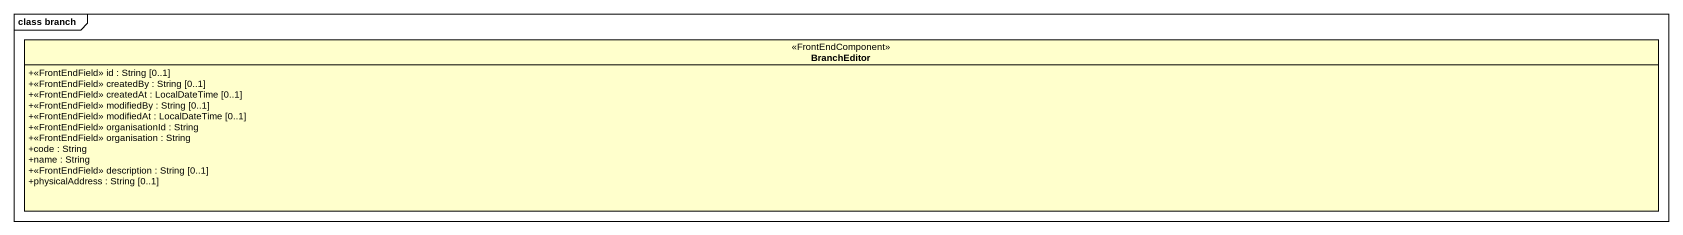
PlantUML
@startuml
mainframe class branch
hide circle
hide empty members
skinparam classAttributeIconSize 0
class BranchEditor <<FrontEndComponent>> {
  +<<FrontEndField>> id : String [0..1]
  +<<FrontEndField>> createdBy : String [0..1]
  +<<FrontEndField>> createdAt : LocalDateTime [0..1]
  +<<FrontEndField>> modifiedBy : String [0..1]
  +<<FrontEndField>> modifiedAt : LocalDateTime [0..1]
  +<<FrontEndField>> organisationId : String
  +<<FrontEndField>> organisation : String
  +code : String
  +name : String
  +<<FrontEndField>> description : String [0..1]
  +physicalAddress : String [0..1]
}
@enduml
